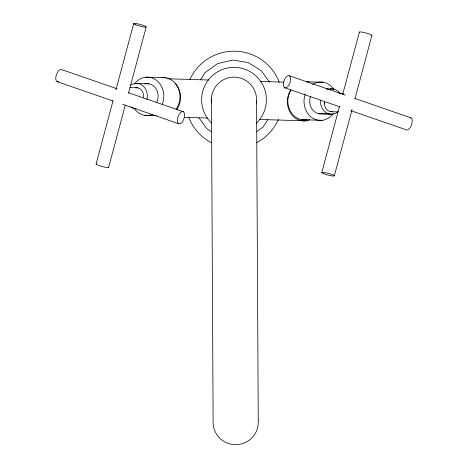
<?xml version="1.0" encoding="UTF-8"?>
<svg xmlns="http://www.w3.org/2000/svg" width="468" height="468" viewBox="0 0 468 468"><rect width="100%" height="100%" fill="white"/><g stroke="black" fill="none" stroke-linecap="round" stroke-linejoin="round"><path stroke-width="0.7" d="M96.098 164.034L113.092 100.521M115.929 89.938L133.678 23.599M108.629 167.345L125.248 105.242M128.46 93.249L146.209 26.916M321.791 172.552L339.54 106.218M342.751 94.22L359.371 32.122M334.322 175.863L352.071 109.53M354.908 98.947L371.902 35.433M200.55 79.8L205.025 72.61L217.661 63.566L232.801 60.039L248.139 62.56L261.349 70.744L269.586 82.204M267.69 119.755L263.215 126.945L256.897 131.467M306.435 81.76L323.458 82.28M145.606 77.226L166.152 77.852M260.559 81.426L283.719 82.128M167.445 78.77L208.699 80.005M326.102 88.826L333.304 89.037M135.334 83.403L149.005 83.819M339.715 93.536L343.465 93.641M129.823 87.563L137.569 87.791M330.431 111.676L338.177 111.905M318.807 113.724L329.607 114.04M321.68 113.823L332.479 114.139M301.661 119.685L322.2 120.311M144.355 115.263L156.33 115.614M259.301 119.463L305.622 120.843M184.281 117.339L207.441 118.035M289.452 75.781A6.476 3.124 -70.8 0 1 288.124 86.2A6.476 3.124 -70.8 0 1 283.456 83.257A6.476 3.124 -70.8 0 1 289.452 75.781L345.413 95.162M355.083 98.508L411.044 117.883M284.567 87.703L339.838 106.839M350.895 110.664L406.165 129.8A6.476 3.124 -70.8 0 0 411.6 124.745A6.476 3.124 -70.8 0 0 410.266 117.638M117.105 88.797L61.834 69.668A6.476 3.124 -70.8 0 0 56.154 75.529A6.476 3.124 -70.8 0 0 58.629 81.637M128.162 92.629L183.433 111.758A6.476 3.124 -70.8 0 1 182.105 122.177A6.476 3.124 -70.8 0 1 177.436 119.229A6.476 3.124 -70.8 0 1 183.433 111.758M56.956 81.584L112.917 100.959M122.587 104.305L178.554 123.681M211.694 131.789L206.891 128.811L199.07 117.924M256.569 101.029L258.248 420.773M211.431 98.438L213.139 423.803A22.581 22.388 -0.3 0 0 237.217 444.623A22.581 22.388 -0.3 0 0 258.225 420.773M211.659 103.024A22.581 22.581 0 0 1 233.977 77.15A22.581 22.581 0 0 1 256.347 102.978M211.413 122.932A32.38 32.38 0 0 1 211.121 76.822A32.38 32.38 0 0 1 257.224 77.173A32.38 32.38 0 0 1 256.236 123.271M309.869 119.703A19.211 16.637 -88.3 0 1 290.686 113.291A19.211 16.637 -88.3 0 1 290.874 90.195M278.413 119.387A48.567 48.567 0 0 1 256.628 142.705M211.717 142.886A48.567 48.567 0 0 1 188.674 117.17M189.879 79.437A48.567 48.567 0 0 1 279.326 82.298M307.26 81.783A19.211 16.637 -88.3 0 1 308.476 82.064M307.236 119.656A19.211 16.637 -88.3 0 1 290.365 111.097A19.211 16.637 -88.3 0 1 290.885 89.762M144.711 83.983A12.677 10.98 -88.3 0 1 156.025 88.756A12.677 10.98 -88.3 0 1 156.61 102.679M134.334 84.199A19.211 16.637 -88.3 0 1 156.002 79.964A19.211 16.637 -88.3 0 1 162.285 104.177M152.363 114.514A19.211 16.637 -88.3 0 1 134.322 108.67M135.685 87.721A8.325 7.213 -88.3 0 1 143.465 97.326M108.447 167.07A6.482 0.848 14.9 0 1 102.24 166.538A6.482 0.848 14.9 0 1 96.344 163.87M323.101 113.554A12.677 10.98 -88.3 0 1 312.32 109.553A12.677 10.98 -88.3 0 1 310.448 96.642M327.635 89.692A12.677 10.98 -88.3 0 1 339.715 93.097M337.814 111.811A12.677 10.98 -88.3 0 1 325.857 112.501A12.677 10.98 -88.3 0 1 320.545 100.17M312.601 84.492A19.211 16.637 -88.3 0 1 333.877 89.423M333.473 113.344A19.211 16.637 -88.3 0 1 312.068 117.76A19.211 16.637 -88.3 0 1 305.282 94.021M161.805 77.688A19.211 16.637 -88.3 0 1 178.068 87.674A19.211 16.637 -88.3 0 1 176.173 108.915M130.473 85.352A12.677 10.98 -88.3 0 1 142.91 85.761A12.677 10.98 -88.3 0 1 146.934 99.315M135.936 108.675A12.677 10.98 -88.3 0 1 130.748 106.956M175.482 83.784A19.211 16.637 -88.3 0 1 176.74 109.834M324.5 103.802A8.325 7.213 -88.3 0 1 324.277 102.381M359.553 32.397A6.482 0.848 14.9 0 1 365.76 32.93A6.482 0.848 14.9 0 1 371.656 35.597M332.315 111.747A8.325 7.213 -88.3 0 1 324.535 102.141M135.427 24.687A6.482 0.848 14.9 0 0 145.963 27.074A6.482 0.848 14.9 0 0 138.44 24.008A6.482 0.848 14.9 0 0 135.427 24.687M323.54 173.64A6.482 0.848 14.9 0 0 334.076 176.026A6.482 0.848 14.9 0 0 326.553 172.961A6.482 0.848 14.9 0 0 323.54 173.64"/></g></svg>
